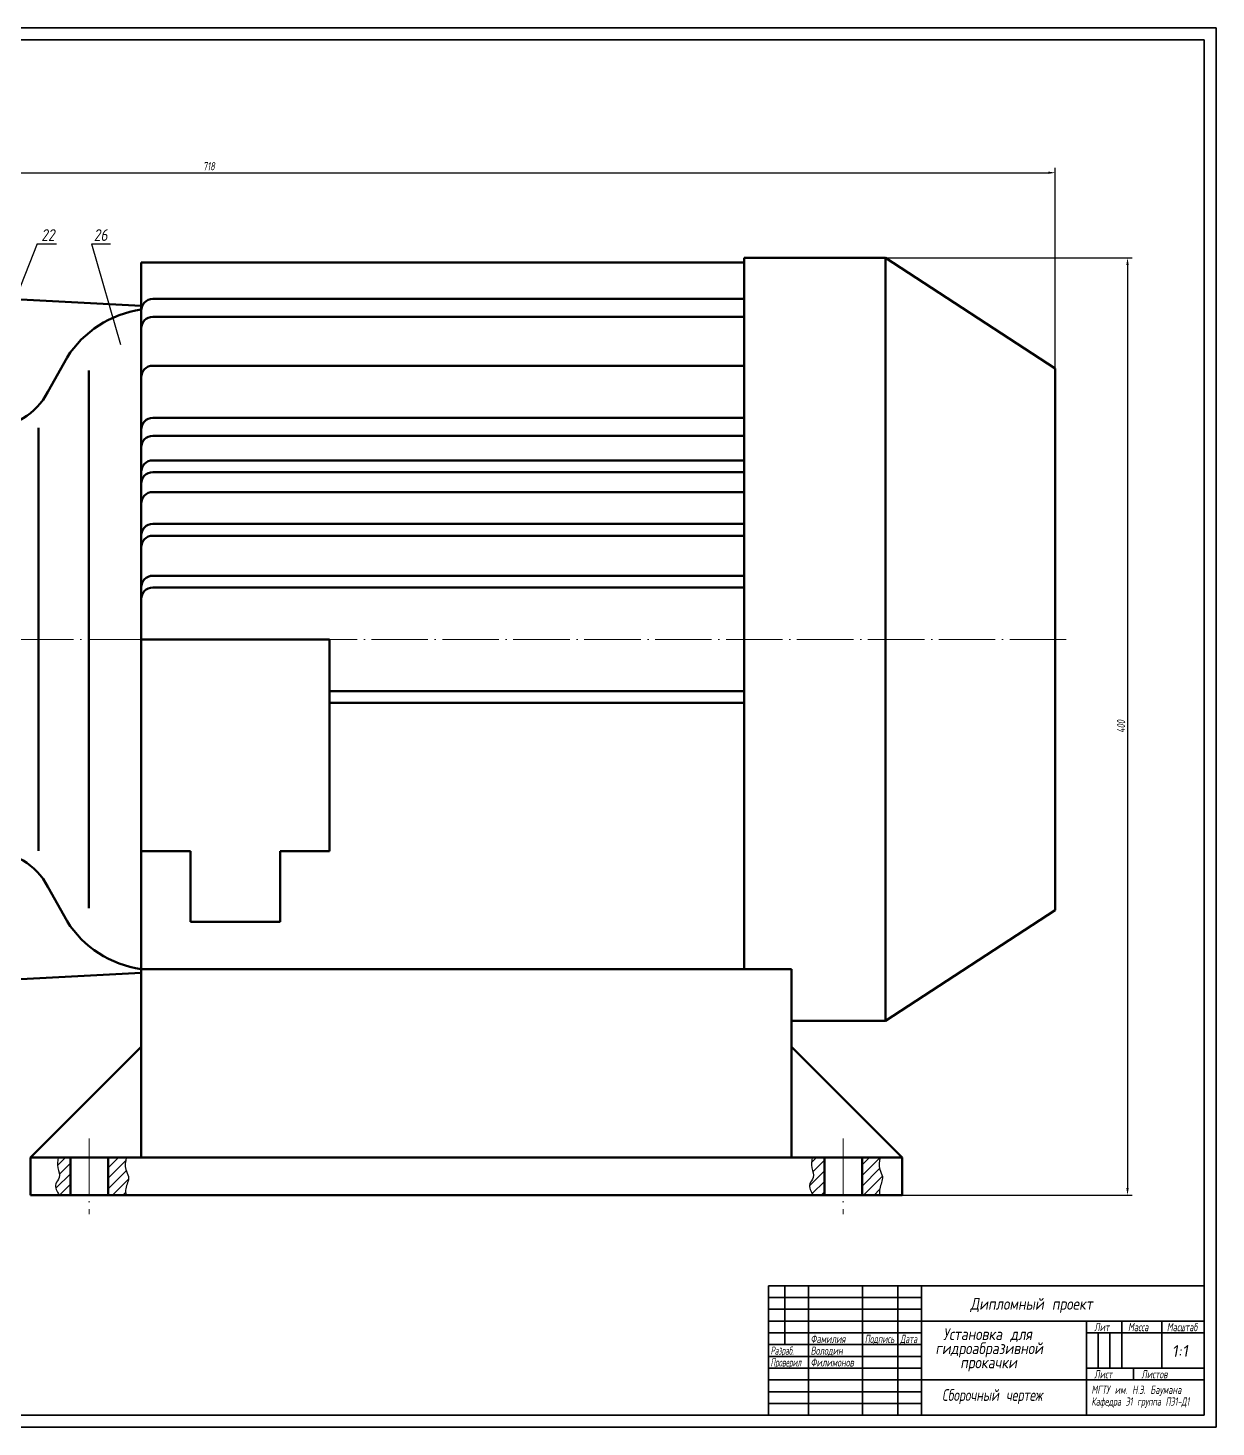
# Model space of a CAD drawing. Header units: millimetres. Extents: x 155 to 2756, y -275 to 1324.
# Drawn here: x 1367 to 1871, y 71 to 665 of the extents above; entities that cross this region are included whole.
import ezdxf

# ---------------------------------------------------------------- set-up
doc = ezdxf.new("R2010")
doc.units = ezdxf.units.MM
doc.header["$PDMODE"] = 35
doc.header["$PDSIZE"] = -30
doc.linetypes.add('ACAD_ISO04W100', pattern=[30, 24, -3, 0, -3])
for name, color, linetype, lineweight in [('Контур', 5, 'Continuous', 50), ('Оси', 254, 'ACAD_ISO04W100', 20), ('Рамка', 52, 'Continuous', 35), ('Текст', 242, 'Continuous', 25), ('Тонкие линии', 200, 'Continuous', 25), ('Штриховка', 26, 'Continuous', 25)]:
    doc.layers.add(name, color=color, linetype=linetype, lineweight=lineweight)
doc.styles.add('3.5', font='txt.shx', dxfattribs={"width": 0.7, "oblique": 10, "height": 3.5})
doc.styles.add('5', font='txt.shx', dxfattribs={"width": 0.8, "oblique": 10, "height": 5})
doc.dimstyles.new('1 STANDARD(1 1)', dxfattribs={"dimscale": 0, "dimtxt": 3.5, "dimasz": 3, "dimexe": 2, "dimexo": 0, "dimgap": 1, "dimtad": 1, "dimtoh": 1, "dimdec": 1, "dimzin": 9, "dimdsep": 46, "dimtxsty": '3.5', "dimcen": 2.5, "dimclrd": 256, "dimclre": 256, "dimclrt": 256, "dimaunit": 1, "dimadec": 0, "dimazin": 0, "dimtfac": 1, "dimtdec": 1, "dimtmove": 0, "dimatfit": 3, "dimfxl": 0, "dimtolj": 1, "dimtzin": 1, "dimarcsym": 0})

# ---------------------------------------------------------------- blocks, each defined once
blk = doc.blocks.new('*D22')
at = {"layer": 'Defpoints', "color": 0}
for p in [(1803.25, 603.46), (1803.25, 520.34), (1084.75, 447.57)]:
    blk.add_point(p, dxfattribs=at)
at = {"layer": 'Тонкие линии', "lineweight": -2}
for p, q in [((1084.75, 447.57), (1084.75, 605.46)), ((1087.75, 603.46), (1800.25, 603.46)), ((1803.25, 520.34), (1803.25, 605.46))]:
    blk.add_line(p, q, dxfattribs=at)
at = {"layer": 'Тонкие линии'}
for points in [[(1087.75, 603.96), (1087.75, 602.96), (1084.75, 603.46)], [(1800.25, 603.96), (1800.25, 602.96), (1803.25, 603.46)]]:
    blk.add_solid(points, dxfattribs=at)
at = {"layer": 'Тонкие линии', "insert": (1444, 606.21), "char_height": 3.5, "attachment_point": 5, "style": '3.5'}
blk.add_mtext('\\A1;718', dxfattribs=at)
blk = doc.blocks.new('*D23')
at = {"layer": 'Defpoints', "color": 0}
for p in [(1731.25, 567.34), (1738.25, 169.34), (1833.91, 169.34)]:
    blk.add_point(p, dxfattribs=at)
at = {"layer": 'Тонкие линии', "lineweight": -2}
for p, q in [((1731.25, 567.34), (1835.91, 567.34)), ((1833.91, 564.34), (1833.91, 172.34)), ((1738.25, 169.34), (1835.91, 169.34))]:
    blk.add_line(p, q, dxfattribs=at)
at = {"layer": 'Тонкие линии'}
for points in [[(1833.41, 564.34), (1834.41, 564.34), (1833.91, 567.34)], [(1833.41, 172.34), (1834.41, 172.34), (1833.91, 169.34)]]:
    blk.add_solid(points, dxfattribs=at)
at = {"layer": 'Тонкие линии', "insert": (1831.16, 368.34), "char_height": 3.5, "attachment_point": 5, "rotation": 90, "style": '3.5'}
blk.add_mtext('\\A1;400', dxfattribs=at)

msp = doc.modelspace()

# ---------------------------------------------------------------- hatches: boundary and pattern name
at = {"layer": 'Штриховка'}
h = msp.add_hatch(dxfattribs=at)
h.set_pattern_fill('ANSI31', color=256, style=0)
h.set_pattern_definition([(45, (0, 23.5185), (-2.245064, 2.245064), [])])
edge = h.paths.add_edge_path()
edge.add_line((1385.25, 185.34), (1380, 185.34))
edge.add_spline(control_points=[(1380, 185.34), (1379.82, 183.87), (1379.48, 181.06), (1381.33, 177.07), (1377.99, 173.64), (1379.53, 170.98), (1380.48, 169.34)], knot_values=[0, 0, 0, 0, 4.431898, 8.490163, 11.607739, 16.587974, 16.587974, 16.587974, 16.587974], degree=3, periodic=0)
edge.add_line((1380.48, 169.34), (1385.25, 169.34))
edge.add_line((1385.25, 169.34), (1385.25, 185.34))
edge = h.paths.add_edge_path()
edge.add_spline(control_points=[(1408.75, 169.34), (1408.67, 170.26), (1408.46, 172.93), (1410.74, 176.63), (1408.04, 180.77), (1408.59, 183.6), (1408.94, 185.34)], knot_values=[0, 0, 0, 0, 2.765859, 8.002516, 11.212404, 16.314994, 16.314994, 16.314994, 16.314994], degree=3, periodic=0)
edge.add_line((1408.94, 185.34), (1401.25, 185.34))
edge.add_line((1401.25, 185.34), (1401.25, 169.34))
edge.add_line((1401.25, 169.34), (1408.75, 169.34))
edge = h.paths.add_edge_path()
edge.add_line((1705.25, 185.34), (1700, 185.34))
edge.add_spline(control_points=[(1700, 185.34), (1699.82, 183.87), (1699.48, 181.06), (1701.33, 177.07), (1697.99, 173.64), (1699.53, 170.98), (1700.48, 169.34)], knot_values=[0, 0, 0, 0, 4.431898, 8.490163, 11.607739, 16.587974, 16.587974, 16.587974, 16.587974], degree=3, periodic=0)
edge.add_line((1700.48, 169.34), (1705.25, 169.34))
edge.add_line((1705.25, 169.34), (1705.25, 185.34))
edge = h.paths.add_edge_path()
edge.add_spline(control_points=[(1728.75, 169.34), (1728.67, 170.26), (1728.46, 172.93), (1730.74, 176.63), (1728.04, 180.77), (1728.59, 183.6), (1728.94, 185.34)], knot_values=[0, 0, 0, 0, 2.765859, 8.002516, 11.212404, 16.314994, 16.314994, 16.314994, 16.314994], degree=3, periodic=0)
edge.add_line((1728.94, 185.34), (1721.25, 185.34))
edge.add_line((1721.25, 185.34), (1721.25, 169.34))
edge.add_line((1721.25, 169.34), (1728.75, 169.34))

# ---------------------------------------------------------------- linework, layer by layer
at = {"layer": 'Контур'}
for p, q in [((1671.25, 565.34), (1415.25, 565.34)), ((1415.25, 565.34), (1415.25, 265.34)), ((1671.25, 265.34), (1671.25, 567.34)), ((1671.25, 567.34), (1731.25, 567.34)), ((1731.25, 243.34), (1731.25, 567.34)), ((1803.25, 520.34), (1731.25, 567.34)), ((1350.25, 550.34), (1415.25, 546.96)), ((1420.25, 549.84), (1671.25, 549.84)), ((1420.25, 542.26), (1671.25, 542.26)), ((1375.67, 510.43), (1383.81, 525.03)), ((1393.12, 291.2), (1393.12, 519.47)), ((1420.25, 521.51), (1671.25, 521.51)), ((1803.25, 290.34), (1803.25, 520.34)), ((1420.25, 499.34), (1671.25, 499.34)), ((1371.62, 315.54), (1371.62, 495.13)), ((1420.25, 491.76), (1671.25, 491.76)), ((1420.25, 481.34), (1671.25, 481.34)), ((1420.25, 476.34), (1671.25, 476.34)), ((1420.25, 467.87), (1671.25, 467.87)), ((1420.25, 454.34), (1671.25, 454.34)), ((1420.25, 449.34), (1671.25, 449.34)), ((1420.25, 432.34), (1671.25, 432.34)), ((1420.25, 427.34), (1671.25, 427.34)), ((1415.25, 405.34), (1495.25, 405.34)), ((1495.25, 405.34), (1495.25, 315.34)), ((1495.25, 383.34), (1671.25, 383.34)), ((1495.25, 378.34), (1671.25, 378.34)), ((1436.25, 315.34), (1415.25, 315.34)), ((1436.25, 285.34), (1436.25, 315.34)), ((1495.25, 315.34), (1474.25, 315.34)), ((1474.25, 285.34), (1474.25, 315.34)), ((1375.67, 300.24), (1383.81, 285.64)), ((1436.25, 285.34), (1474.25, 285.34)), ((1803.25, 290.34), (1731.25, 243.34)), ((1350.25, 260.34), (1415.25, 263.71)), ((1415.25, 185.34), (1415.25, 265.34)), ((1415.25, 265.34), (1691.25, 265.34)), ((1691.25, 185.34), (1691.25, 265.34)), ((1691.25, 243.34), (1731.25, 243.34)), ((1368.25, 185.34), (1415.25, 232.34)), ((1738.25, 185.34), (1691.25, 232.34)), ((1368.25, 169.34), (1368.25, 185.34)), ((1368.25, 185.34), (1738.25, 185.34)), ((1385.25, 185.34), (1385.25, 169.34)), ((1401.25, 185.34), (1401.25, 169.34)), ((1705.25, 185.34), (1705.25, 169.34)), ((1721.25, 185.34), (1721.25, 169.34)), ((1738.25, 185.34), (1738.25, 169.34)), ((1738.25, 169.34), (1368.25, 169.34))]:
    msp.add_line(p, q, dxfattribs=at)
for centre, radius, start, end in [((1420.25, 544.84), 5, 90, 180), ((1421.54, 501.09), 44.69, 98.09205, 147.6089), ((1420.25, 537.26), 5, 90, 180), ((1420.25, 516.51), 5, 90, 180), ((1350.87, 523.23), 27.9, 268.7261, 332.69032), ((1420.25, 494.34), 5, 90, 180), ((1420.25, 486.76), 5, 90, 180), ((1420.25, 476.34), 5, 90, 180), ((1420.25, 471.34), 5, 90, 180), ((1420.25, 462.87), 5, 90, 180), ((1420.25, 449.34), 5, 90, 180), ((1420.25, 444.34), 5, 90, 180), ((1420.25, 427.34), 5, 90, 180), ((1420.25, 422.34), 5, 90, 180), ((1350.87, 287.44), 27.9, 27.30968, 91.2739), ((1421.54, 309.58), 44.69, 212.3911, 261.90795)]:
    msp.add_arc(centre, radius, start, end, dxfattribs=at)
at = {"layer": 'Оси'}
for p, q in [((1807.89, 405.34), (1080.85, 405.34)), ((1393.25, 193.45), (1393.25, 161.22)), ((1713.25, 193.45), (1713.25, 161.22))]:
    msp.add_line(p, q, dxfattribs=at)
at = {"layer": 'Рамка'}
for p, q in [((1031.47, 664.91), (1871.47, 664.91)), ((1866.47, 659.91), (1051.47, 659.91)), ((1866.47, 75.91), (1866.47, 659.91)), ((1871.47, 664.91), (1871.47, 70.91)), ((1681.47, 130.91), (1866.47, 130.91)), ((1681.47, 75.91), (1681.47, 130.91)), ((1688.47, 130.91), (1688.47, 105.91)), ((1698.47, 130.91), (1698.47, 75.91)), ((1721.47, 130.91), (1721.47, 75.91)), ((1736.47, 130.91), (1736.47, 75.91)), ((1746.47, 130.91), (1746.47, 75.91)), ((1681.47, 125.91), (1746.47, 125.91)), ((1681.47, 120.91), (1746.47, 120.91)), ((1681.47, 115.91), (1866.47, 115.91)), ((1816.47, 115.91), (1816.47, 75.91)), ((1831.47, 115.91), (1831.47, 95.91)), ((1848.47, 115.91), (1848.47, 95.91)), ((1681.47, 110.91), (1746.47, 110.91)), ((1816.47, 110.91), (1866.47, 110.91)), ((1821.47, 110.91), (1821.47, 95.91)), ((1826.47, 110.91), (1826.47, 95.91)), ((1681.47, 105.91), (1746.47, 105.91)), ((1681.47, 100.91), (1746.47, 100.91)), ((1681.47, 95.91), (1746.47, 95.91)), ((1816.47, 95.91), (1866.47, 95.91)), ((1836.47, 95.91), (1836.47, 90.91)), ((1681.47, 90.91), (1866.47, 90.91)), ((1681.47, 85.91), (1746.47, 85.91)), ((1681.47, 80.91), (1746.47, 80.91)), ((1051.47, 75.91), (1866.47, 75.91)), ((1871.47, 70.91), (1031.47, 70.91))]:
    msp.add_line(p, q, dxfattribs=at)
at = {"layer": 'Тонкие линии'}
for p, q in [((1371.18, 573.22), (1357.21, 538)), ((1371.18, 573.22), (1379.27, 573.22)), ((1394.18, 573.22), (1402.27, 573.22)), ((1394.18, 573.22), (1406.49, 530.51))]:
    msp.add_line(p, q, dxfattribs=at)
for points in [[(1380, 185.34), (1379.92, 180.9), (1380.48, 176.89), (1379.06, 174.11), (1380.48, 169.34)], [(1408.94, 185.34), (1408.75, 180.24), (1409.85, 177.22), (1408.75, 172.1), (1408.75, 169.34)], [(1700, 185.34), (1699.92, 180.9), (1700.48, 176.89), (1699.06, 174.11), (1700.48, 169.34)], [(1728.94, 185.34), (1728.75, 180.24), (1729.85, 177.22), (1728.75, 172.1), (1728.75, 169.34)]]:
    msp.add_spline(points, degree=3, dxfattribs=at)

# ---------------------------------------------------------------- texts
at = {"layer": 'Текст', "oblique": 10}
for s, height, style, width, p in [('22', 5, '5', 0.8, (1372.89, 574.49)), ('26', 5, '5', 0.8, (1395.16, 574.49)), ('Дипломный проект', 5, '5', 0.8, (1767.21, 120.71)), ('Лит', 3.5, '3.5', 0.7, (1819.78, 111.58)), ('Масса', 3.5, '3.5', 0.7, (1834.11, 111.58)), ('Масштаб', 3.5, '3.5', 0.6, (1850.6, 111.58)), ('Фамилия', 3.5, '3.5', 0.7, (1699.41, 106.58)), ('Подпись', 3.5, '3.5', 0.55, (1722.41, 106.58)), ('Дата', 3.5, '3.5', 0.55, (1737.41, 106.58)), ('Установка для', 5, '5', 0.8, (1755.65, 107.84)), ('Разраб.', 3.5, '3.5', 0.5, (1682.41, 101.58)), ('Володин', 3.5, '3.5', 0.7, (1699.41, 101.58)), ('гидроабразивной', 5, '5', 0.8, (1752.39, 101.84)), ('Проверил', 3.5, '3.5', 0.5, (1682.41, 96.58)), ('Филимонов', 3.5, '3.5', 0.7, (1699.41, 96.58)), ('прокачки', 5, '5', 0.8, (1762.92, 95.84)), ('Лист', 3.5, '3.5', 0.7, (1819.78, 91.58)), ('Листов', 3.5, '3.5', 0.7, (1839.78, 91.58)), ('Сборочный чертеж', 5, '3.5', 0.7, (1755.19, 81.99)), ('Кафедра Э1 группа ПЭ1-Д1', 3.5, '3.5', 0.55, (1818.59, 79.98)), ('МГТУ им. Н.Э. Баумана ', 3.5, '3.5', 0.7, (1818.59, 84.98))]:
    msp.add_text(s, height=height, dxfattribs=dict(at, style=style, width=width)).set_placement(p)
at = {"layer": 'Текст', "style": '5', "oblique": 10}
msp.add_text('1:1', height=5, dxfattribs=at).set_placement((1852.7, 100.68))

# ---------------------------------------------------------------- dimensions: what is measured, and where the dimension line sits
at = {"layer": 'Тонкие линии'}
dim = msp.add_linear_dim(base=(1803.25, 603.46), p1=(1084.75, 447.57), p2=(1803.25, 520.34), text='718', dimstyle='1 STANDARD(1 1)', override={"dimscale": 1}, dxfattribs=at)
dim.commit()
dim.dimension.update_dxf_attribs({"geometry": '*D22', "text_midpoint": (1444, 603.46), "dimtype": 160})
dim = msp.add_linear_dim(base=(1833.91, 169.34), p1=(1731.25, 567.34), p2=(1738.25, 169.34), angle=90, text='400', dimstyle='1 STANDARD(1 1)', override={"dimscale": 1}, dxfattribs=at)
dim.commit()
dim.dimension.update_dxf_attribs({"geometry": '*D23', "text_midpoint": (1831.16, 368.34)})

doc.saveas('drawing.dxf')
